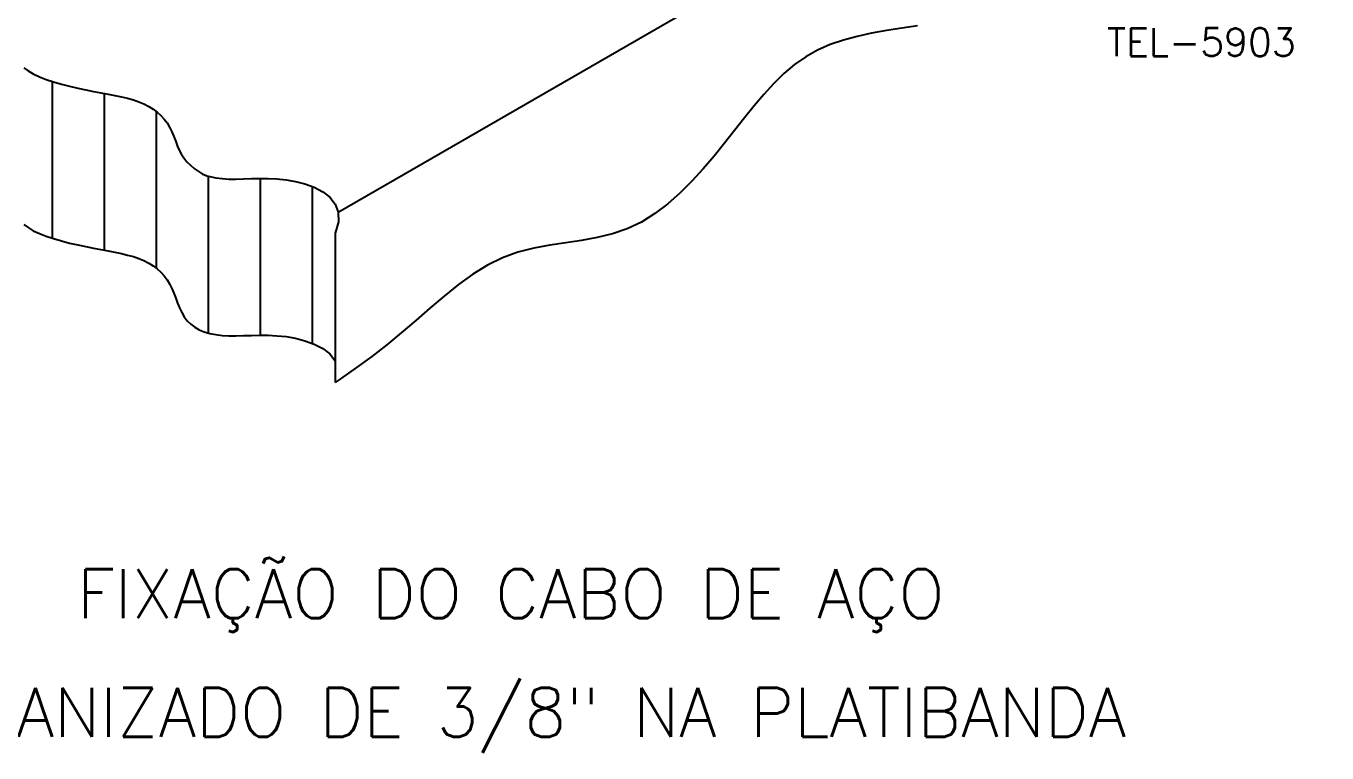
# Model space of a CAD drawing. Header units: millimetres. Extents: x -5682.1 to -5668, y -4681.3 to -4668.6.
# Drawn here: x -5677.34 to -5668, y -4681.28 to -4676.06 of the extents above; entities that cross this region are included whole.
import ezdxf
from ezdxf.enums import TextEntityAlignment as Align

# ---------------------------------------------------------------- set-up
doc = ezdxf.new("R2010")
doc.units = ezdxf.units.MM
doc.header["$LTSCALE"] = 10
doc.layers.add('Termotécnica', color=7, linetype='Continuous')
doc.styles.add('r140', font='romans.shx')
doc.styles.add('r80', font='romans.shx')

msp = doc.modelspace()

# ---------------------------------------------------------------- linework, layer by layer
at = {"layer": 'Termotécnica', "color": 2}
for p, q in [((-5675.1008, -4677.3991), (-5668.0044, -4673.302)), ((-5675.1219, -4677.5491), (-5675.1219, -4678.6205))]:
    msp.add_line(p, q, dxfattribs=at)
at = {"layer": 'Termotécnica', "color": 1}
for p, q in [((-5677.1554, -4676.46), (-5677.1554, -4677.5847)), ((-5676.782, -4676.5463), (-5676.782, -4677.671)), ((-5676.4087, -4676.6748), (-5676.4087, -4676.953)), ((-5676.4087, -4676.6748), (-5676.4087, -4677.7995)), ((-5676.0354, -4677.14), (-5676.0354, -4678.2647)), ((-5675.662, -4677.1569), (-5675.662, -4678.2816)), ((-5675.2887, -4677.2145), (-5675.2887, -4678.3393))]:
    msp.add_line(p, q, dxfattribs=at)
at = {"layer": 'Termotécnica', "color": 2}
for points in [[(-5670.9436, -4676.0621), (-5671.0563, -4676.0782), (-5671.1661, -4676.0952), (-5671.2726, -4676.1144), (-5671.3756, -4676.1369), (-5671.4747, -4676.1638), (-5671.5696, -4676.1964), (-5671.66, -4676.2358), (-5671.7454, -4676.2833), (-5671.826, -4676.3396), (-5671.9023, -4676.404), (-5671.9755, -4676.4755), (-5672.0464, -4676.5532), (-5672.1162, -4676.6358), (-5672.1858, -4676.7225), (-5672.2562, -4676.8122), (-5672.3284, -4676.9038), (-5672.4033, -4676.9961), (-5672.4812, -4677.0876), (-5672.5624, -4677.1765), (-5672.6472, -4677.2608), (-5672.7357, -4677.339), (-5672.8283, -4677.4092), (-5672.9251, -4677.4695), (-5673.0264, -4677.5183), (-5673.1323, -4677.5547), (-5673.242, -4677.5811), (-5673.3544, -4677.6011), (-5673.4685, -4677.6181), (-5673.5834, -4677.6356), (-5673.6979, -4677.6571), (-5673.8112, -4677.686), (-5673.9221, -4677.7258), (-5674.03, -4677.7789), (-5674.1353, -4677.8439), (-5674.2387, -4677.9185), (-5674.341, -4678.0003), (-5674.4429, -4678.0868), (-5674.545, -4678.1756), (-5674.6482, -4678.2645), (-5674.7531, -4678.3508), (-5674.8605, -4678.4332), (-5674.9709, -4678.5135), (-5675.0848, -4678.5942), (-5675.1219, -4678.6205)], [(-5677.3566, -4676.3617), (-5677.327, -4676.3849), (-5677.2899, -4676.4067), (-5677.2462, -4676.4271), (-5677.197, -4676.4462), (-5677.1436, -4676.4639), (-5677.0873, -4676.4803), (-5677.0294, -4676.4953), (-5676.971, -4676.5089), (-5676.9134, -4676.5212), (-5676.8578, -4676.5321), (-5676.8043, -4676.5422), (-5676.7531, -4676.5517), (-5676.7041, -4676.5611), (-5676.6575, -4676.5709), (-5676.6132, -4676.5814), (-5676.5715, -4676.5932), (-5676.5322, -4676.6065), (-5676.4956, -4676.6218), (-5676.4615, -4676.6392), (-5676.4301, -4676.6588), (-5676.4012, -4676.6804), (-5676.3748, -4676.7042), (-5676.3511, -4676.7302), (-5676.3299, -4676.7585), (-5676.3112, -4676.789), (-5676.295, -4676.8217), (-5676.2805, -4676.8559), (-5676.267, -4676.891), (-5676.2535, -4676.9262), (-5676.2443, -4676.9487)], [(-5676.0448, -4677.1372), (-5676.0232, -4677.1436), (-5675.9807, -4677.1522), (-5675.935, -4677.1579), (-5675.8864, -4677.1607), (-5675.8349, -4677.1611), (-5675.7809, -4677.1599), (-5675.7242, -4677.1581), (-5675.6652, -4677.1569), (-5675.6039, -4677.1572), (-5675.5405, -4677.1602), (-5675.4751, -4677.167), (-5675.4079, -4677.1786), (-5675.3396, -4677.1961), (-5675.2732, -4677.2202), (-5675.2124, -4677.2517), (-5675.161, -4677.2916), (-5675.1226, -4677.3404), (-5675.1008, -4677.3991), (-5675.0994, -4677.4684), (-5675.1219, -4677.5491)], [(-5677.3566, -4677.4865), (-5677.327, -4677.5096), (-5677.2899, -4677.5314), (-5677.2462, -4677.5519), (-5677.197, -4677.5709), (-5677.1436, -4677.5886), (-5677.0873, -4677.605), (-5677.0294, -4677.62), (-5676.971, -4677.6336), (-5676.9134, -4677.6459), (-5676.8578, -4677.6569), (-5676.8043, -4677.6669), (-5676.7531, -4677.6764), (-5676.7041, -4677.6859), (-5676.6575, -4677.6956), (-5676.6132, -4677.7062), (-5676.5715, -4677.7179), (-5676.5322, -4677.7313), (-5676.4956, -4677.7466), (-5676.4615, -4677.764), (-5676.4301, -4677.7835), (-5676.4012, -4677.8051), (-5676.3748, -4677.8289), (-5676.3511, -4677.855), (-5676.3299, -4677.8832), (-5676.3112, -4677.9137), (-5676.295, -4677.9464), (-5676.2805, -4677.9807), (-5676.267, -4678.0157), (-5676.2535, -4678.0509), (-5676.2394, -4678.0855), (-5676.2237, -4678.1186), (-5676.2057, -4678.1497), (-5676.1846, -4678.1779), (-5676.1597, -4678.2027), (-5676.1309, -4678.224), (-5676.0985, -4678.242), (-5676.0625, -4678.2567), (-5676.0232, -4678.2683), (-5675.9807, -4678.2769), (-5675.935, -4678.2826), (-5675.8864, -4678.2855), (-5675.8349, -4678.2859), (-5675.7809, -4678.2846), (-5675.7242, -4678.2828), (-5675.6652, -4678.2816), (-5675.6039, -4678.2819), (-5675.5405, -4678.285), (-5675.4751, -4678.2918), (-5675.4079, -4678.3034), (-5675.3396, -4678.3208), (-5675.2732, -4678.3449), (-5675.2124, -4678.3765), (-5675.161, -4678.4163), (-5675.1226, -4678.4652), (-5675.1219, -4678.4669)]]:
    msp.add_lwpolyline(points, dxfattribs=at)
msp.add_arc((-5675.9069, -4676.7915), 0.3722, 204.9916, 248.2681, dxfattribs=at)

# ---------------------------------------------------------------- texts
at = {"layer": 'Termotécnica', "color": 2, "style": 'r80'}
msp.add_text('TEL-5903', height=0.2, dxfattribs=at).set_placement((-5669.5827, -4676.2781))
at = {"layer": 'Termotécnica', "color": 5, "style": 'r140'}
for s, p in [(' FIXAÇÃO DO CABO DE AÇO', (-5673.9822, -4680.4166)), ('GALVANIZADO DE 3/8" NA PLATIBANDA', (-5673.9822, -4681.2678))]:
    msp.add_text(s, height=0.35, dxfattribs=at).set_placement(p, align=Align.BOTTOM_CENTER)

doc.saveas('drawing.dxf')
